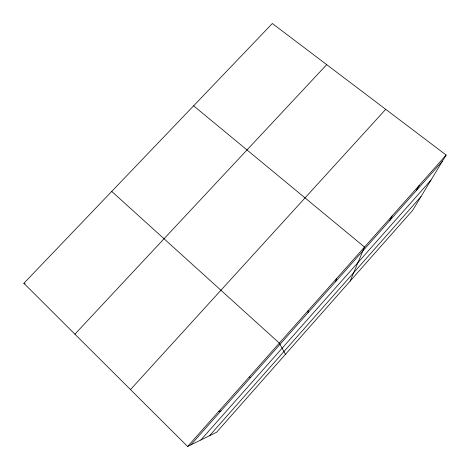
<?xml version="1.0" encoding="UTF-8"?>
<svg xmlns="http://www.w3.org/2000/svg" width="470" height="470" viewBox="0 0 470 470"><rect width="100%" height="100%" fill="white"/><g stroke="black" fill="none" stroke-linecap="round" stroke-linejoin="round"><path stroke-width="0.7" d="M308.038 312.714L308.138 310.623M335.68 281.542L336.526 278.616M350.127 281.119L364.514 247.067L193.617 105.815M389.818 220.477L392.103 215.965M416.338 190.573L419.311 185.292M446.136 155.047L412.719 210.272L216.6 432.259L187.606 446.5L23.864 283.304L272.341 23.5L446.136 155.047L187.606 446.5M200.849 439.996L431.008 180.051M209.491 435.755L421.014 196.566M190.814 444.926L442.493 161.069M130.49 389.571L385.711 109.31M74.9 334.17L326.703 64.649M218.65 411.509L220.988 410.897M249.218 377.046L250.716 377.369M23.864 283.304L25.151 283.792M111.731 191.431L279.333 343.094L285.478 354.298"/></g></svg>
